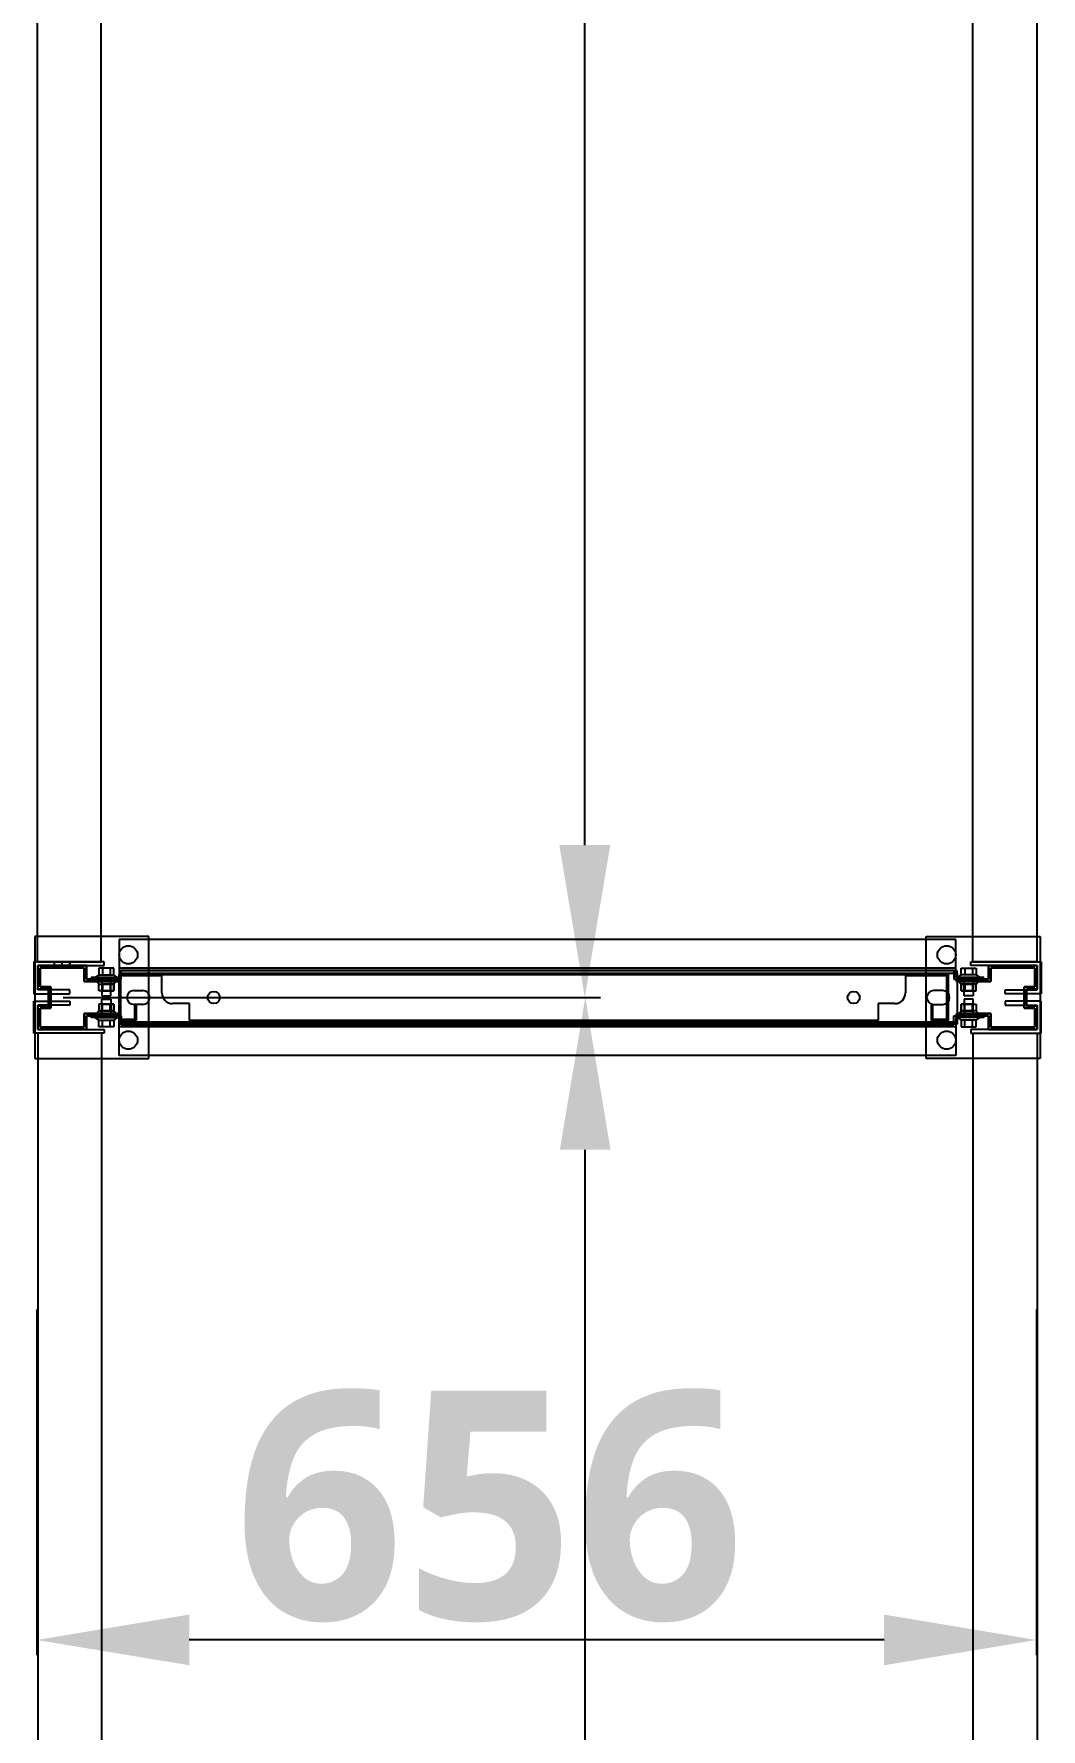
# Model space of a CAD drawing. Header units: millimetres. Extents: x 15382 to 37298, y 7351 to 31127.
# Drawn here: x 27019 to 27680, y 19286 to 20399 of the extents above; entities that cross this region are included whole.
import ezdxf

# ---------------------------------------------------------------- set-up
doc = ezdxf.new("R2010")
doc.units = ezdxf.units.MM
for name, color, linetype in [('01', 7, 'Continuous'), ('02', 3, 'Continuous'), ('03', 6, 'Continuous'), ('04', 30, 'Continuous'), ('05', 12, 'Continuous'), ('544-1', 40, 'Continuous'), ('M40', 3, 'Continuous'), ('M6', 7, 'Continuous'), ('標註', 252, 'Continuous')]:
    doc.layers.add(name, color=color, linetype=linetype)
doc.styles.get("Standard").update_dxf_attribs({"font": 'arial.ttf'})
doc.styles.add('黑體', font='')
doc.styles.get('黑體').set_extended_font_data('Microsoft JhengHei', bold=True)
doc.dimstyles.new('ISO-25', dxfattribs={"dimtxt": 2.5, "dimasz": 2.5, "dimexe": 1.25, "dimexo": 0.625, "dimtad": 1, "dimtxsty": 'Standard', "dimcen": 2.5, "dimadec": 0, "dimazin": 0, "dimtfac": 1, "dimtmove": 0, "dimatfit": 3, "dimfxl": 1, "dimarcsym": 0})

# ---------------------------------------------------------------- blocks, each defined once
blk = doc.blocks.new('*D34')
at = {"layer": 'Defpoints', "color": 0, "transparency": 16777216}
for p in [(27028.6, 21558.6), (27380.9, 21558.6), (27028.6, 19766.6)]:
    blk.add_point(p, dxfattribs=at)
at = {"layer": '標註', "color": 0, "lineweight": -2, "transparency": 16777216}
for p, q in [((27038.6, 21558.6), (27390.9, 21558.6)), ((27380.9, 19866.6), (27380.9, 21458.6)), ((27038.6, 19766.6), (27390.9, 19766.6))]:
    blk.add_line(p, q, dxfattribs=at)
at = {"layer": '標註', "color": 0, "transparency": 16777216}
for points in [[(27364.2, 21458.6), (27397.6, 21458.6), (27380.9, 21558.6)], [(27364.2, 19866.6), (27397.6, 19866.6), (27380.9, 19766.6)]]:
    blk.add_solid(points, dxfattribs=at)
at = {"layer": '標註', "color": 251, "transparency": 16777216, "insert": (27293.1, 20810.4), "char_height": 150, "attachment_point": 5, "rotation": 90, "style": '黑體'}
blk.add_mtext('1792', dxfattribs=at)
blk = doc.blocks.new('*D32')
at = {"layer": 'Defpoints', "color": 0, "transparency": 16777216}
for p in [(27028.9, 19766.6), (27381.2, 19766.6), (27028.9, 17974.6)]:
    blk.add_point(p, dxfattribs=at)
at = {"layer": '標註', "color": 0, "lineweight": -2, "transparency": 16777216}
for p, q in [((27038.9, 19766.6), (27391.2, 19766.6)), ((27381.2, 18074.6), (27381.2, 19666.6)), ((27038.9, 17974.6), (27391.2, 17974.6))]:
    blk.add_line(p, q, dxfattribs=at)
at = {"layer": '標註', "color": 0, "transparency": 16777216}
for points in [[(27364.5, 19666.6), (27397.8, 19666.6), (27381.2, 19766.6)], [(27364.5, 18074.6), (27397.8, 18074.6), (27381.2, 17974.6)]]:
    blk.add_solid(points, dxfattribs=at)
at = {"layer": '標註', "color": 251, "transparency": 16777216, "insert": (27293.4, 19018.4), "char_height": 150, "attachment_point": 5, "rotation": 90, "style": '黑體'}
blk.add_mtext('1792', dxfattribs=at)
blk = doc.blocks.new('*D103')
at = {"layer": 'Defpoints', "color": 0, "transparency": 16777216}
for p in [(27021.3, 19571.8), (27677.3, 19571.8), (27021.3, 19344.7)]:
    blk.add_point(p, dxfattribs=at)
at = {"layer": '標註', "color": 0, "lineweight": -2, "transparency": 16777216}
for p, q in [((27021.3, 19561.8), (27021.3, 19334.7)), ((27677.3, 19561.8), (27677.3, 19334.7)), ((27577.3, 19344.7), (27121.3, 19344.7))]:
    blk.add_line(p, q, dxfattribs=at)
at = {"layer": '標註', "color": 0, "transparency": 16777216}
for points in [[(27121.3, 19361.4), (27121.3, 19328.1), (27021.3, 19344.7)], [(27577.3, 19361.4), (27577.3, 19328.1), (27677.3, 19344.7)]]:
    blk.add_solid(points, dxfattribs=at)
at = {"layer": '標註', "color": 251, "transparency": 16777216, "insert": (27318.4, 19432.3), "char_height": 150, "attachment_point": 5, "style": '黑體'}
blk.add_mtext('656', dxfattribs=at)

msp = doc.modelspace()

# ---------------------------------------------------------------- linework, layer by layer
at = {"layer": '01'}
for p, q in [((27075.354, 19784.165), (27075.354, 19782.565)), ((27625.354, 19784.165), (27075.354, 19784.165)), ((27075.354, 19782.565), (27625.354, 19782.565)), ((27625.354, 19782.565), (27625.354, 19784.165)), ((27625.354, 19782.565), (27625.354, 19750.565)), ((27084.854, 19771.065), (27090.854, 19771.065)), ((27615.854, 19771.065), (27609.854, 19771.065)), ((27615.854, 19771.065), (27609.854, 19771.065)), ((27080.354, 19766.565), (27080.354, 19766.565)), ((27090.854, 19762.065), (27084.854, 19762.065)), ((27095.354, 19766.565), (27095.354, 19766.565)), ((27605.354, 19766.565), (27605.354, 19766.565)), ((27605.354, 19766.565), (27605.354, 19766.565)), ((27609.854, 19762.065), (27615.854, 19762.065)), ((27609.854, 19762.065), (27615.854, 19762.065)), ((27620.354, 19766.565), (27620.354, 19766.565)), ((27620.354, 19766.565), (27620.354, 19766.565)), ((27075.354, 19748.965), (27075.354, 19750.565)), ((27075.354, 19750.565), (27625.354, 19750.565)), ((27625.354, 19748.965), (27075.354, 19748.965)), ((27625.354, 19750.565), (27625.354, 19748.965))]:
    msp.add_line(p, q, dxfattribs=at)
for centre, start, end in [((27084.854, 19766.565), 90, 180), ((27090.854, 19766.565), 0, 90), ((27609.854, 19766.565), 90, 180), ((27609.854, 19766.565), 90, 180), ((27615.854, 19766.565), 0, 90), ((27615.854, 19766.565), 0, 90), ((27084.854, 19766.565), 180, 270), ((27090.854, 19766.565), 270, 0), ((27609.854, 19766.565), 180, 270), ((27609.854, 19766.565), 180, 270), ((27615.854, 19766.565), 270, 0), ((27615.854, 19766.565), 270, 0)]:
    msp.add_arc(centre, 4.5, start, end, dxfattribs=at)
at = {"layer": '02'}
for p, q in [((27094.854, 19806.565), (27019.854, 19806.565)), ((27019.854, 19806.565), (27019.854, 19726.565)), ((27094.854, 19726.565), (27094.854, 19806.565)), ((27604.854, 19726.565), (27604.854, 19806.565)), ((27604.854, 19806.565), (27679.854, 19806.565)), ((27679.854, 19806.565), (27679.854, 19726.565)), ((27019.854, 19726.565), (27094.854, 19726.565)), ((27679.854, 19726.565), (27604.854, 19726.565))]:
    msp.add_line(p, q, dxfattribs=at)
at = {"layer": '02', "lineweight": -3}
for centre in [(27081.354, 19794.565), (27618.354, 19794.565), (27081.354, 19738.565), (27618.354, 19738.565)]:
    msp.add_circle(centre, 6, dxfattribs=at)
at = {"layer": '03'}
for points in [[(27063.586, 19790.065), (27063.586, 21535.065), (27021.586, 21535.065), (27021.586, 19790.065)], [(27635.586, 19790.065), (27635.586, 21535.065), (27677.586, 21535.065), (27677.586, 19790.065)], [(27063.854, 17998.065), (27063.854, 19743.065), (27021.854, 19743.065), (27021.854, 17998.065)], [(27635.854, 17998.065), (27635.854, 19743.065), (27677.854, 19743.065), (27677.854, 17998.065)]]:
    msp.add_lwpolyline(points, close=True, dxfattribs=at)
at = {"layer": '04'}
for p, q in [((27624.354, 19804.565), (27075.354, 19804.565)), ((27075.354, 19804.565), (27075.354, 19779.765)), ((27624.354, 19779.765), (27624.354, 19804.565)), ((27075.354, 19779.765), (27056.854, 19779.765)), ((27056.854, 19779.765), (27056.854, 19778.565)), ((27075.354, 19779.765), (27056.854, 19779.765)), ((27056.854, 19779.765), (27056.854, 19778.565)), ((27624.354, 19785.765), (27075.354, 19785.765)), ((27075.354, 19785.765), (27075.354, 19779.765)), ((27076.554, 19778.565), (27076.554, 19784.565)), ((27076.554, 19784.565), (27623.154, 19784.565)), ((27076.554, 19778.565), (27076.554, 19784.565)), ((27076.554, 19784.565), (27623.154, 19784.565)), ((27623.154, 19784.565), (27623.154, 19778.565)), ((27623.154, 19784.565), (27623.154, 19778.565)), ((27624.354, 19779.765), (27624.354, 19785.765)), ((27642.854, 19779.765), (27624.354, 19779.765)), ((27642.854, 19779.765), (27624.354, 19779.765)), ((27642.854, 19778.565), (27642.854, 19779.765)), ((27642.854, 19778.565), (27642.854, 19779.765)), ((27056.854, 19778.565), (27076.554, 19778.565)), ((27056.854, 19778.565), (27076.554, 19778.565)), ((27623.154, 19778.565), (27642.854, 19778.565)), ((27623.154, 19778.565), (27642.854, 19778.565)), ((27056.854, 19753.365), (27056.854, 19754.565)), ((27056.854, 19754.565), (27076.554, 19754.565)), ((27056.854, 19753.365), (27056.854, 19754.565)), ((27056.854, 19754.565), (27076.554, 19754.565)), ((27075.354, 19753.365), (27056.854, 19753.365)), ((27075.354, 19753.365), (27056.854, 19753.365)), ((27075.354, 19747.365), (27075.354, 19753.365)), ((27075.354, 19728.565), (27075.354, 19753.365)), ((27624.354, 19747.365), (27075.354, 19747.365)), ((27076.554, 19754.565), (27076.554, 19748.565)), ((27076.554, 19754.565), (27076.554, 19748.565)), ((27076.554, 19748.565), (27623.154, 19748.565)), ((27076.554, 19748.565), (27623.154, 19748.565)), ((27623.154, 19748.565), (27623.154, 19754.565)), ((27623.154, 19754.565), (27642.854, 19754.565)), ((27623.154, 19748.565), (27623.154, 19754.565)), ((27623.154, 19754.565), (27642.854, 19754.565)), ((27642.854, 19753.365), (27624.354, 19753.365)), ((27624.354, 19753.365), (27624.354, 19747.365)), ((27642.854, 19753.365), (27624.354, 19753.365)), ((27624.354, 19753.365), (27624.354, 19728.565)), ((27642.854, 19754.565), (27642.854, 19753.365)), ((27642.854, 19754.565), (27642.854, 19753.365)), ((27624.354, 19728.565), (27075.354, 19728.565))]:
    msp.add_line(p, q, dxfattribs=at)
at = {"layer": '04', "lineweight": -3}
for p, q in [((27063.354, 19779.765), (27070.354, 19779.765)), ((27063.354, 19778.565), (27063.354, 19779.765)), ((27066.854, 19779.765), (27070.354, 19779.765)), ((27066.854, 19778.565), (27066.854, 19779.765)), ((27070.354, 19779.765), (27070.354, 19778.565)), ((27070.354, 19779.765), (27070.354, 19778.565)), ((27636.354, 19779.765), (27629.354, 19779.765)), ((27629.354, 19779.765), (27629.354, 19778.565)), ((27632.854, 19779.765), (27629.354, 19779.765)), ((27629.354, 19779.765), (27629.354, 19778.565)), ((27632.854, 19778.565), (27632.854, 19779.765)), ((27636.354, 19778.565), (27636.354, 19779.765)), ((27070.354, 19778.565), (27063.354, 19778.565)), ((27070.354, 19778.565), (27066.854, 19778.565)), ((27629.354, 19778.565), (27636.354, 19778.565)), ((27629.354, 19778.565), (27632.854, 19778.565)), ((27070.354, 19754.565), (27063.354, 19754.565)), ((27063.354, 19754.565), (27063.354, 19753.365)), ((27063.354, 19753.365), (27070.354, 19753.365)), ((27070.354, 19754.565), (27066.854, 19754.565)), ((27066.854, 19754.565), (27066.854, 19753.365)), ((27066.854, 19753.365), (27070.354, 19753.365)), ((27070.354, 19753.365), (27070.354, 19754.565)), ((27070.354, 19753.365), (27070.354, 19754.565)), ((27629.354, 19753.365), (27629.354, 19754.565)), ((27629.354, 19754.565), (27636.354, 19754.565)), ((27629.354, 19753.365), (27629.354, 19754.565)), ((27629.354, 19754.565), (27632.854, 19754.565)), ((27636.354, 19753.365), (27629.354, 19753.365)), ((27632.854, 19753.365), (27629.354, 19753.365)), ((27632.854, 19754.565), (27632.854, 19753.365)), ((27636.354, 19754.565), (27636.354, 19753.365))]:
    msp.add_line(p, q, dxfattribs=at)
at = {"layer": '05'}
for p, q in [((27065.354, 19790.065), (27019.354, 19790.065)), ((27019.354, 19790.065), (27019.354, 19770.565)), ((27021.854, 19771.565), (27021.854, 19787.565)), ((27021.854, 19787.565), (27065.354, 19787.565)), ((27032.876, 19787.565), (27032.876, 19790.065)), ((27037.854, 19787.565), (27037.854, 19790.065)), ((27042.832, 19787.565), (27042.832, 19790.065)), ((27065.354, 19787.565), (27065.354, 19790.065)), ((27634.354, 19787.565), (27634.354, 19790.065)), ((27634.354, 19790.065), (27680.354, 19790.065)), ((27677.854, 19787.565), (27634.354, 19787.565)), ((27677.854, 19771.565), (27677.854, 19787.565)), ((27680.354, 19790.065), (27680.354, 19770.565)), ((27019.354, 19771.565), (27019.354, 19769.065)), ((27019.354, 19769.065), (27042.854, 19769.065)), ((27042.854, 19771.565), (27021.854, 19771.565)), ((27042.854, 19769.065), (27042.854, 19771.565)), ((27656.854, 19769.065), (27656.854, 19771.565)), ((27656.854, 19771.565), (27677.854, 19771.565)), ((27680.354, 19769.065), (27656.854, 19769.065)), ((27680.354, 19771.565), (27680.354, 19769.065)), ((27019.354, 19761.565), (27019.354, 19764.065)), ((27019.354, 19764.065), (27042.854, 19764.065)), ((27019.354, 19743.065), (27019.354, 19762.565)), ((27042.854, 19761.565), (27021.854, 19761.565)), ((27021.854, 19761.565), (27021.854, 19745.565)), ((27042.854, 19764.065), (27042.854, 19761.565)), ((27680.354, 19764.065), (27656.854, 19764.065)), ((27656.854, 19764.065), (27656.854, 19761.565)), ((27656.854, 19761.565), (27677.854, 19761.565)), ((27677.854, 19761.565), (27677.854, 19745.565)), ((27680.354, 19761.565), (27680.354, 19764.065)), ((27680.354, 19743.065), (27680.354, 19762.565)), ((27065.354, 19743.065), (27019.354, 19743.065)), ((27021.854, 19745.565), (27065.354, 19745.565)), ((27065.354, 19745.565), (27065.354, 19743.065)), ((27677.854, 19745.565), (27634.354, 19745.565)), ((27634.354, 19745.565), (27634.354, 19743.065)), ((27634.354, 19743.065), (27680.354, 19743.065))]:
    msp.add_line(p, q, dxfattribs=at)
at = {"layer": '05', "lineweight": -3}
for p, q in [((27032.876, 19790.065), (27042.832, 19790.065)), ((27032.876, 19787.565), (27032.876, 19790.065)), ((27042.832, 19787.565), (27032.876, 19787.565)), ((27037.854, 19790.065), (27042.832, 19790.065)), ((27037.854, 19787.565), (27037.854, 19790.065)), ((27042.832, 19787.565), (27037.854, 19787.565)), ((27042.832, 19790.065), (27042.832, 19787.565)), ((27042.832, 19790.065), (27042.832, 19787.565))]:
    msp.add_line(p, q, dxfattribs=at)
at = {"layer": '544-1'}
for p, q in [((27075.354, 19780.765), (27075.354, 19781.565)), ((27075.354, 19781.565), (27619.354, 19781.565)), ((27075.354, 19751.565), (27075.354, 19781.565)), ((27075.354, 19781.565), (27076.154, 19781.565)), ((27103.354, 19780.765), (27076.154, 19780.765)), ((27076.154, 19780.765), (27076.154, 19752.365)), ((27103.354, 19769.565), (27103.354, 19780.765)), ((27618.554, 19780.765), (27591.354, 19780.765)), ((27591.354, 19780.765), (27591.354, 19769.565)), ((27618.554, 19752.365), (27618.554, 19780.765)), ((27619.354, 19781.565), (27619.354, 19751.565)), ((27085.554, 19752.365), (27085.554, 19761.565)), ((27085.554, 19761.565), (27086.354, 19761.565)), ((27086.354, 19761.565), (27086.354, 19751.565)), ((27121.354, 19762.565), (27110.354, 19762.565)), ((27121.354, 19751.565), (27121.354, 19762.565)), ((27584.354, 19762.565), (27573.354, 19762.565)), ((27573.354, 19762.565), (27573.354, 19751.565)), ((27608.354, 19751.565), (27608.354, 19761.565)), ((27608.354, 19761.565), (27609.154, 19761.565)), ((27609.154, 19761.565), (27609.154, 19752.365)), ((27086.354, 19751.565), (27075.354, 19751.565)), ((27076.154, 19752.365), (27085.554, 19752.365)), ((27573.354, 19751.565), (27121.354, 19751.565)), ((27619.354, 19751.565), (27608.354, 19751.565)), ((27609.154, 19752.365), (27618.554, 19752.365))]:
    msp.add_line(p, q, dxfattribs=at)
for centre in [(27137.354, 19766.565), (27557.354, 19766.565)]:
    msp.add_circle(centre, 4, dxfattribs=at)
for centre, start, end in [((27110.354, 19769.565), 180, 270), ((27584.354, 19769.565), 270, 0)]:
    msp.add_arc(centre, 7, start, end, dxfattribs=at)
at = {"layer": 'M40'}
for p, q in [((27053.854, 19787.565), (27021.854, 19787.565)), ((27021.854, 19787.565), (27021.854, 19772.065)), ((27021.854, 19772.065), (27021.854, 19787.565)), ((27021.854, 19787.565), (27053.854, 19787.565)), ((27023.454, 19773.665), (27023.454, 19785.965)), ((27023.454, 19785.965), (27052.254, 19785.965)), ((27052.254, 19785.965), (27023.454, 19785.965)), ((27023.454, 19785.965), (27023.454, 19773.665)), ((27034.604, 19785.965), (27034.604, 19787.565)), ((27037.854, 19785.965), (27037.854, 19787.565)), ((27041.104, 19785.965), (27041.104, 19787.565)), ((27052.254, 19785.965), (27052.254, 19776.965)), ((27052.254, 19776.965), (27052.254, 19785.965)), ((27053.854, 19778.565), (27053.854, 19787.565)), ((27053.854, 19787.565), (27053.854, 19778.565)), ((27645.854, 19778.565), (27645.854, 19787.565)), ((27645.854, 19787.565), (27677.854, 19787.565)), ((27677.854, 19787.565), (27645.854, 19787.565)), ((27645.854, 19787.565), (27645.854, 19778.565)), ((27676.254, 19785.965), (27647.454, 19785.965)), ((27647.454, 19785.965), (27647.454, 19776.965)), ((27647.454, 19776.965), (27647.454, 19785.965)), ((27647.454, 19785.965), (27676.254, 19785.965)), ((27676.254, 19773.665), (27676.254, 19785.965)), ((27676.254, 19785.965), (27676.254, 19773.665)), ((27677.854, 19787.565), (27677.854, 19772.065)), ((27677.854, 19772.065), (27677.854, 19787.565)), ((27021.854, 19772.065), (27028.854, 19772.065)), ((27028.854, 19772.065), (27021.854, 19772.065)), ((27030.454, 19773.665), (27023.454, 19773.665)), ((27023.454, 19773.665), (27030.454, 19773.665)), ((27028.854, 19772.065), (27028.854, 19761.065)), ((27028.854, 19761.065), (27028.854, 19772.065)), ((27030.454, 19759.465), (27030.454, 19773.665)), ((27030.454, 19773.665), (27030.454, 19759.465)), ((27052.254, 19778.565), (27052.254, 19776.965)), ((27052.254, 19776.965), (27074.854, 19776.965)), ((27052.254, 19776.965), (27053.854, 19776.965)), ((27074.854, 19776.965), (27052.254, 19776.965)), ((27074.854, 19778.565), (27053.854, 19778.565)), ((27053.854, 19778.565), (27074.854, 19778.565)), ((27063.354, 19778.565), (27063.354, 19776.965)), ((27066.854, 19778.565), (27066.854, 19776.965)), ((27070.354, 19778.565), (27070.354, 19776.965)), ((27074.854, 19776.965), (27074.854, 19778.565)), ((27074.854, 19778.565), (27074.854, 19776.965)), ((27624.854, 19776.965), (27624.854, 19778.565)), ((27624.854, 19778.565), (27645.854, 19778.565)), ((27645.854, 19778.565), (27624.854, 19778.565)), ((27624.854, 19778.565), (27624.854, 19776.965)), ((27647.454, 19776.965), (27624.854, 19776.965)), ((27624.854, 19776.965), (27647.454, 19776.965)), ((27629.354, 19778.565), (27629.354, 19776.965)), ((27632.854, 19778.565), (27632.854, 19776.965)), ((27636.354, 19778.565), (27636.354, 19776.965)), ((27647.454, 19776.965), (27645.854, 19776.965)), ((27647.454, 19778.565), (27647.454, 19776.965)), ((27669.254, 19759.465), (27669.254, 19773.665)), ((27669.254, 19773.665), (27676.254, 19773.665)), ((27676.254, 19773.665), (27669.254, 19773.665)), ((27669.254, 19773.665), (27669.254, 19759.465)), ((27677.854, 19772.065), (27670.854, 19772.065)), ((27670.854, 19772.065), (27670.854, 19761.065)), ((27670.854, 19761.065), (27670.854, 19772.065)), ((27670.854, 19772.065), (27677.854, 19772.065)), ((27028.854, 19761.065), (27021.854, 19761.065)), ((27021.854, 19761.065), (27021.854, 19745.565)), ((27021.854, 19745.565), (27021.854, 19761.065)), ((27021.854, 19761.065), (27028.854, 19761.065)), ((27023.454, 19747.165), (27023.454, 19759.465)), ((27023.454, 19759.465), (27030.454, 19759.465)), ((27030.454, 19759.465), (27023.454, 19759.465)), ((27023.454, 19759.465), (27023.454, 19747.165)), ((27028.854, 19761.065), (27030.454, 19761.065)), ((27676.254, 19759.465), (27669.254, 19759.465)), ((27669.254, 19759.465), (27676.254, 19759.465)), ((27670.854, 19761.065), (27677.854, 19761.065)), ((27677.854, 19761.065), (27670.854, 19761.065)), ((27676.254, 19747.165), (27676.254, 19759.465)), ((27676.254, 19759.465), (27676.254, 19747.165)), ((27677.854, 19761.065), (27677.854, 19745.565)), ((27677.854, 19745.565), (27677.854, 19761.065)), ((27052.254, 19747.165), (27023.454, 19747.165)), ((27023.454, 19747.165), (27052.254, 19747.165)), ((27074.854, 19756.165), (27052.254, 19756.165)), ((27052.254, 19756.165), (27052.254, 19747.165)), ((27052.254, 19754.565), (27052.254, 19756.165)), ((27052.254, 19756.165), (27074.854, 19756.165)), ((27052.254, 19747.165), (27052.254, 19756.165)), ((27052.254, 19756.165), (27053.854, 19756.165)), ((27053.854, 19745.565), (27053.854, 19754.565)), ((27053.854, 19754.565), (27074.854, 19754.565)), ((27074.854, 19754.565), (27053.854, 19754.565)), ((27053.854, 19754.565), (27053.854, 19745.565)), ((27063.354, 19756.165), (27063.354, 19754.565)), ((27066.854, 19756.165), (27066.854, 19754.565)), ((27070.354, 19756.165), (27070.354, 19754.565)), ((27074.854, 19754.565), (27074.854, 19756.165)), ((27074.854, 19756.165), (27074.854, 19754.565)), ((27624.854, 19754.565), (27624.854, 19756.165)), ((27624.854, 19756.165), (27647.454, 19756.165)), ((27647.454, 19756.165), (27624.854, 19756.165)), ((27624.854, 19756.165), (27624.854, 19754.565)), ((27645.854, 19754.565), (27624.854, 19754.565)), ((27624.854, 19754.565), (27645.854, 19754.565)), ((27629.354, 19756.165), (27629.354, 19754.565)), ((27632.854, 19756.165), (27632.854, 19754.565)), ((27636.354, 19756.165), (27636.354, 19754.565)), ((27647.454, 19756.165), (27645.854, 19756.165)), ((27645.854, 19745.565), (27645.854, 19754.565)), ((27645.854, 19754.565), (27645.854, 19745.565)), ((27647.454, 19756.165), (27647.454, 19747.165)), ((27647.454, 19754.565), (27647.454, 19756.165)), ((27647.454, 19747.165), (27647.454, 19756.165)), ((27647.454, 19747.165), (27676.254, 19747.165)), ((27676.254, 19747.165), (27647.454, 19747.165)), ((27021.854, 19745.565), (27053.854, 19745.565)), ((27053.854, 19745.565), (27021.854, 19745.565)), ((27677.854, 19745.565), (27645.854, 19745.565)), ((27645.854, 19745.565), (27677.854, 19745.565))]:
    msp.add_line(p, q, dxfattribs=at)
at = {"layer": 'M40', "lineweight": -3}
for p, q in [((27034.604, 19787.565), (27041.104, 19787.565)), ((27034.604, 19785.965), (27034.604, 19787.565)), ((27041.104, 19785.965), (27034.604, 19785.965)), ((27037.854, 19787.565), (27041.104, 19787.565)), ((27037.854, 19785.965), (27037.854, 19787.565)), ((27041.104, 19785.965), (27037.854, 19785.965)), ((27041.104, 19787.565), (27041.104, 19785.965)), ((27041.104, 19787.565), (27041.104, 19785.965)), ((27030.454, 19772.065), (27028.854, 19772.065)), ((27028.854, 19772.065), (27028.854, 19761.065)), ((27030.454, 19761.065), (27030.454, 19772.065)), ((27063.354, 19778.565), (27070.354, 19778.565)), ((27063.354, 19776.965), (27063.354, 19778.565)), ((27070.354, 19776.965), (27063.354, 19776.965)), ((27066.854, 19778.565), (27070.354, 19778.565)), ((27066.854, 19776.965), (27066.854, 19778.565)), ((27070.354, 19776.965), (27066.854, 19776.965)), ((27070.354, 19778.565), (27070.354, 19776.965)), ((27070.354, 19778.565), (27070.354, 19776.965)), ((27636.354, 19778.565), (27629.354, 19778.565)), ((27629.354, 19778.565), (27629.354, 19776.965)), ((27632.854, 19778.565), (27629.354, 19778.565)), ((27629.354, 19778.565), (27629.354, 19776.965)), ((27629.354, 19776.965), (27636.354, 19776.965)), ((27629.354, 19776.965), (27632.854, 19776.965)), ((27632.854, 19776.965), (27632.854, 19778.565)), ((27636.354, 19776.965), (27636.354, 19778.565)), ((27028.854, 19761.065), (27028.854, 19766.565)), ((27028.854, 19766.565), (27030.454, 19766.565)), ((27028.854, 19761.065), (27030.454, 19761.065)), ((27030.454, 19761.065), (27028.854, 19761.065)), ((27030.454, 19766.565), (27030.454, 19761.065)), ((27070.354, 19756.165), (27063.354, 19756.165)), ((27063.354, 19756.165), (27063.354, 19754.565)), ((27063.354, 19754.565), (27070.354, 19754.565)), ((27070.354, 19756.165), (27066.854, 19756.165)), ((27066.854, 19756.165), (27066.854, 19754.565)), ((27066.854, 19754.565), (27070.354, 19754.565)), ((27070.354, 19754.565), (27070.354, 19756.165)), ((27070.354, 19754.565), (27070.354, 19756.165)), ((27629.354, 19754.565), (27629.354, 19756.165)), ((27629.354, 19756.165), (27636.354, 19756.165)), ((27629.354, 19754.565), (27629.354, 19756.165)), ((27629.354, 19756.165), (27632.854, 19756.165)), ((27636.354, 19754.565), (27629.354, 19754.565)), ((27632.854, 19754.565), (27629.354, 19754.565)), ((27632.854, 19756.165), (27632.854, 19754.565)), ((27636.354, 19756.165), (27636.354, 19754.565))]:
    msp.add_line(p, q, dxfattribs=at)
at = {"layer": 'M6'}
for p, q in [((27061.854, 19781.465), (27059.854, 19779.965)), ((27059.854, 19779.965), (27059.854, 19779.765)), ((27059.854, 19779.765), (27063.854, 19779.765)), ((27071.854, 19785.765), (27061.854, 19785.765)), ((27061.854, 19785.765), (27061.854, 19781.465)), ((27071.854, 19785.765), (27061.854, 19785.765)), ((27061.854, 19785.765), (27061.854, 19781.465)), ((27061.854, 19781.465), (27071.854, 19781.465)), ((27063.854, 19779.765), (27063.854, 19767.765)), ((27064.354, 19785.765), (27064.354, 19781.465)), ((27069.354, 19785.765), (27069.354, 19781.465)), ((27069.854, 19767.765), (27069.854, 19779.765)), ((27069.854, 19779.765), (27073.854, 19779.765)), ((27071.854, 19781.465), (27071.854, 19785.765)), ((27071.854, 19781.465), (27071.854, 19785.765)), ((27073.854, 19779.965), (27071.854, 19781.465)), ((27073.854, 19779.765), (27073.854, 19779.965)), ((27625.854, 19779.965), (27627.854, 19781.465)), ((27625.854, 19779.765), (27625.854, 19779.965)), ((27629.854, 19779.765), (27625.854, 19779.765)), ((27627.854, 19781.465), (27627.854, 19785.765)), ((27627.854, 19785.765), (27637.854, 19785.765)), ((27627.854, 19781.465), (27627.854, 19785.765)), ((27627.854, 19785.765), (27637.854, 19785.765)), ((27637.854, 19781.465), (27627.854, 19781.465)), ((27629.854, 19767.765), (27629.854, 19779.765)), ((27630.354, 19785.765), (27630.354, 19781.465)), ((27635.354, 19785.765), (27635.354, 19781.465)), ((27635.854, 19779.765), (27635.854, 19767.765)), ((27639.854, 19779.765), (27635.854, 19779.765)), ((27637.854, 19785.765), (27637.854, 19781.465)), ((27637.854, 19785.765), (27637.854, 19781.465)), ((27637.854, 19781.465), (27639.854, 19779.965)), ((27639.854, 19779.965), (27639.854, 19779.765)), ((27060.854, 19776.765), (27060.854, 19776.965)), ((27060.854, 19776.965), (27072.854, 19776.965)), ((27061.854, 19775.265), (27060.854, 19776.765)), ((27061.854, 19770.965), (27061.854, 19775.265)), ((27061.854, 19775.265), (27071.854, 19775.265)), ((27061.854, 19770.965), (27061.854, 19775.265)), ((27061.854, 19770.965), (27061.854, 19775.265)), ((27061.854, 19775.265), (27069.354, 19775.265)), ((27071.854, 19770.965), (27061.854, 19770.965)), ((27071.854, 19770.965), (27061.854, 19770.965)), ((27069.354, 19770.965), (27061.854, 19770.965)), ((27071.854, 19775.265), (27064.354, 19775.265)), ((27064.354, 19775.265), (27064.354, 19770.965)), ((27064.354, 19770.965), (27071.854, 19770.965)), ((27069.354, 19775.265), (27069.354, 19770.965)), ((27072.854, 19776.765), (27071.854, 19775.265)), ((27071.854, 19775.265), (27071.854, 19770.965)), ((27071.854, 19775.265), (27071.854, 19770.965)), ((27071.854, 19770.965), (27071.854, 19775.265)), ((27072.854, 19776.965), (27072.854, 19776.765)), ((27638.854, 19776.965), (27626.854, 19776.965)), ((27626.854, 19776.965), (27626.854, 19776.765)), ((27626.854, 19776.765), (27627.854, 19775.265)), ((27627.854, 19775.265), (27627.854, 19770.965)), ((27637.854, 19775.265), (27627.854, 19775.265)), ((27627.854, 19775.265), (27627.854, 19770.965)), ((27627.854, 19770.965), (27627.854, 19775.265)), ((27627.854, 19775.265), (27635.354, 19775.265)), ((27627.854, 19770.965), (27637.854, 19770.965)), ((27627.854, 19770.965), (27637.854, 19770.965)), ((27635.354, 19770.965), (27627.854, 19770.965)), ((27637.854, 19775.265), (27630.354, 19775.265)), ((27630.354, 19775.265), (27630.354, 19770.965)), ((27630.354, 19770.965), (27637.854, 19770.965)), ((27635.354, 19775.265), (27635.354, 19770.965)), ((27637.854, 19775.265), (27638.854, 19776.765)), ((27637.854, 19770.965), (27637.854, 19775.265)), ((27637.854, 19770.965), (27637.854, 19775.265)), ((27637.854, 19770.965), (27637.854, 19775.265)), ((27638.854, 19776.765), (27638.854, 19776.965)), ((27061.854, 19757.865), (27060.854, 19756.365)), ((27071.854, 19762.165), (27061.854, 19762.165)), ((27061.854, 19762.165), (27061.854, 19757.865)), ((27071.854, 19762.165), (27061.854, 19762.165)), ((27061.854, 19762.165), (27061.854, 19757.865)), ((27061.854, 19762.165), (27061.854, 19757.865)), ((27069.354, 19762.165), (27061.854, 19762.165)), ((27061.854, 19757.865), (27071.854, 19757.865)), ((27061.854, 19757.865), (27069.354, 19757.865)), ((27063.854, 19767.765), (27069.854, 19767.765)), ((27063.854, 19753.365), (27063.854, 19765.365)), ((27063.854, 19765.365), (27069.854, 19765.365)), ((27064.354, 19757.865), (27064.354, 19762.165)), ((27064.354, 19762.165), (27071.854, 19762.165)), ((27071.854, 19757.865), (27064.354, 19757.865)), ((27069.354, 19757.865), (27069.354, 19762.165)), ((27069.854, 19765.365), (27069.854, 19753.365)), ((27071.854, 19757.865), (27071.854, 19762.165)), ((27071.854, 19757.865), (27071.854, 19762.165)), ((27071.854, 19762.165), (27071.854, 19757.865)), ((27072.854, 19756.365), (27071.854, 19757.865)), ((27626.854, 19756.365), (27627.854, 19757.865)), ((27627.854, 19757.865), (27627.854, 19762.165)), ((27627.854, 19762.165), (27637.854, 19762.165)), ((27627.854, 19757.865), (27627.854, 19762.165)), ((27627.854, 19762.165), (27637.854, 19762.165)), ((27627.854, 19762.165), (27627.854, 19757.865)), ((27635.354, 19762.165), (27627.854, 19762.165)), ((27637.854, 19757.865), (27627.854, 19757.865)), ((27627.854, 19757.865), (27635.354, 19757.865)), ((27635.854, 19767.765), (27629.854, 19767.765)), ((27635.854, 19765.365), (27629.854, 19765.365)), ((27629.854, 19765.365), (27629.854, 19753.365)), ((27630.354, 19757.865), (27630.354, 19762.165)), ((27630.354, 19762.165), (27637.854, 19762.165)), ((27637.854, 19757.865), (27630.354, 19757.865)), ((27635.354, 19757.865), (27635.354, 19762.165)), ((27635.854, 19753.365), (27635.854, 19765.365)), ((27637.854, 19762.165), (27637.854, 19757.865)), ((27637.854, 19762.165), (27637.854, 19757.865)), ((27637.854, 19762.165), (27637.854, 19757.865)), ((27637.854, 19757.865), (27638.854, 19756.365)), ((27059.854, 19753.165), (27059.854, 19753.365)), ((27059.854, 19753.365), (27063.854, 19753.365)), ((27061.854, 19751.665), (27059.854, 19753.165)), ((27060.854, 19756.365), (27060.854, 19756.165)), ((27060.854, 19756.165), (27072.854, 19756.165)), ((27061.854, 19747.365), (27061.854, 19751.665)), ((27061.854, 19751.665), (27071.854, 19751.665)), ((27061.854, 19747.365), (27061.854, 19751.665)), ((27071.854, 19747.365), (27061.854, 19747.365)), ((27071.854, 19747.365), (27061.854, 19747.365)), ((27064.354, 19747.365), (27064.354, 19751.665)), ((27069.354, 19747.365), (27069.354, 19751.665)), ((27069.854, 19753.365), (27073.854, 19753.365)), ((27073.854, 19753.165), (27071.854, 19751.665)), ((27071.854, 19751.665), (27071.854, 19747.365)), ((27071.854, 19751.665), (27071.854, 19747.365)), ((27072.854, 19756.165), (27072.854, 19756.365)), ((27073.854, 19753.365), (27073.854, 19753.165)), ((27629.854, 19753.365), (27625.854, 19753.365)), ((27625.854, 19753.365), (27625.854, 19753.165)), ((27625.854, 19753.165), (27627.854, 19751.665)), ((27626.854, 19756.165), (27626.854, 19756.365)), ((27638.854, 19756.165), (27626.854, 19756.165)), ((27627.854, 19751.665), (27627.854, 19747.365)), ((27637.854, 19751.665), (27627.854, 19751.665)), ((27627.854, 19751.665), (27627.854, 19747.365)), ((27627.854, 19747.365), (27637.854, 19747.365)), ((27627.854, 19747.365), (27637.854, 19747.365)), ((27630.354, 19747.365), (27630.354, 19751.665)), ((27635.354, 19747.365), (27635.354, 19751.665)), ((27639.854, 19753.365), (27635.854, 19753.365)), ((27637.854, 19751.665), (27639.854, 19753.165)), ((27637.854, 19747.365), (27637.854, 19751.665)), ((27637.854, 19747.365), (27637.854, 19751.665)), ((27638.854, 19756.365), (27638.854, 19756.165)), ((27639.854, 19753.165), (27639.854, 19753.365))]:
    msp.add_line(p, q, dxfattribs=at)

# ---------------------------------------------------------------- dimensions: what is measured, and where the dimension line sits
at = {"layer": '標註', "color": 8}
for base, p1, p2, angle, picture, middle in [((27380.891, 21558.565), (27028.586, 19766.565), (27028.586, 21558.565), 90, '*D34', (27380.891, 20810.356)), ((27381.16, 19766.565), (27028.854, 17974.565), (27028.854, 19766.565), 90, '*D32', (27381.16, 19018.356)), ((27021.317, 19344.739), (27677.317, 19571.751), (27021.317, 19571.751), 180, '*D103', (27318.366, 19344.739))]:
    dim = msp.add_linear_dim(base=base, p1=p1, p2=p2, angle=angle, dimstyle='ISO-25', override={"dimscale": 100, "dimtxt": 1.5, "dimasz": 1, "dimexe": 0.1, "dimexo": 0.1, "dimgap": 0.1, "dimtxsty": '黑體', "dimclrt": 251}, dxfattribs=at)
    dim.commit()
    dim.dimension.update_dxf_attribs({"geometry": picture, "text_midpoint": middle, "dimtype": 160})

doc.saveas('drawing.dxf')
